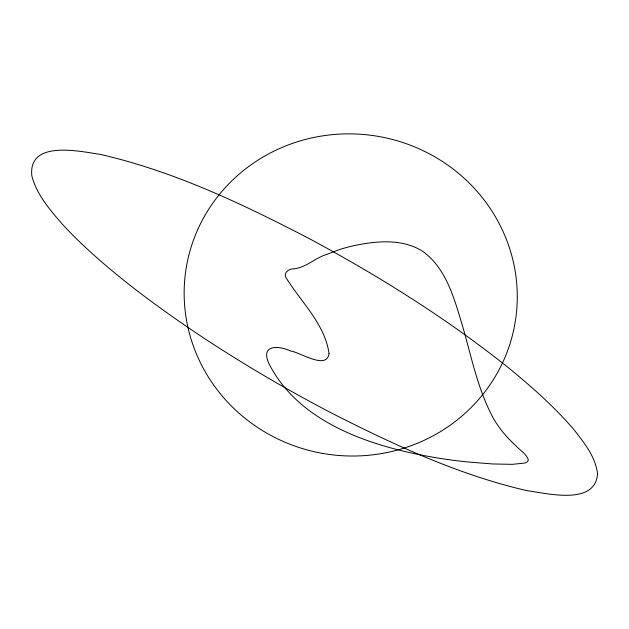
<?xml version="1.0" encoding="UTF-8"?>
<svg xmlns="http://www.w3.org/2000/svg" width="629" height="629" viewBox="0 0 629 629"><rect width="100%" height="100%" fill="white"/><g stroke="black" fill="none" stroke-linecap="round" stroke-linejoin="round"><path stroke-width="0.94" d="M329.046 353.467C326.844 370.52 299.844 352.051 290.96 351.147C279.449 345.667 260.492 344.039 268.591 362.886C299.294 424.732 375.78 447.942 439.003 458.219A704.787 629.425 -67.3 0 0 467.261 461.922L492.499 463.958L512.391 464.344L524.602 463.07L526.725 462.268L528.407 460.074C526.457 453.643 519.664 450.144 515.395 445.308C506.652 437.171 498.687 428.058 492.955 417.522C477.411 388.486 471.239 355.747 462.087 324.407C454.107 298.209 446.276 268.669 423.105 251.592C402.757 238.438 376.881 240.868 354.261 245.593A175.813 163.87 2.9 0 0 340.022 249.375L322.74 255.861A105.947 100.726 5.5 0 0 315.734 259.4C308.91 263.449 302.054 267.97 293.955 268.819C288.2 268.607 282.24 273.741 287.036 279.3C302.148 303.131 324.823 324.43 329.046 353.467M597.55 473.841C595.183 505.928 546.868 493.238 527.157 490.699C458.494 474.871 394.1 444.852 331.562 413.064C263.071 377.18 196.94 336.515 135.479 289.529C109.721 269.44 84.656 248.298 62.413 224.309C49.998 209.874 36.765 194.801 31.843 175.947C27.888 139.496 80.213 151.392 100.774 154.506C174.603 171.473 243.572 204.449 310.435 239.248C379.609 276.477 446.504 318.36 507.973 367.375C531.536 386.631 554.487 406.837 574.261 430.047C584.372 443.068 595.569 456.898 597.55 473.841M239.256 413.426A166.709 160.93 9.3 0 0 513.634 330.201A166.709 160.93 9.3 0 0 299.239 141.195A166.709 160.93 9.3 0 0 239.256 413.426"/></g></svg>
